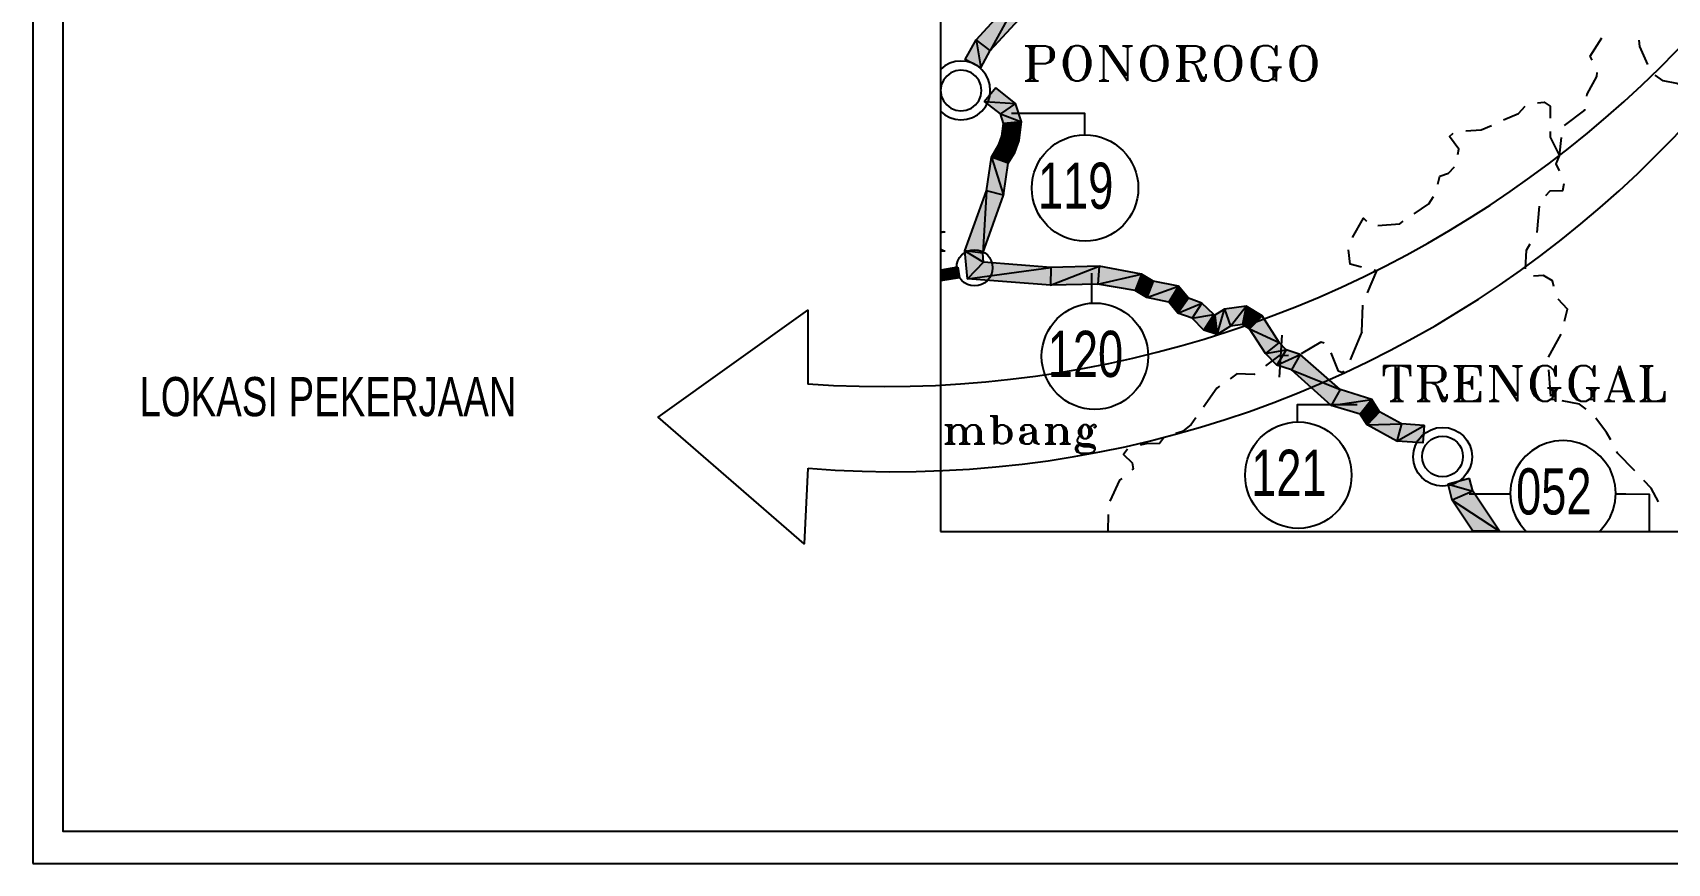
# Model space of a CAD drawing. Header units: millimetres. Extents: x 658 to 813, y 806 to 883.
# Drawn here: x 782.33 to 797.04, y 849.01 to 856.48 of the extents above; entities that cross this region are included whole.
import ezdxf

# ---------------------------------------------------------------- set-up
doc = ezdxf.new("R2010")
doc.units = ezdxf.units.MM
doc.header["$LTSCALE"] = 0.1
doc.linetypes.add('atContinuous2', pattern=[0])
for name, color, linetype in [('BANTU 1', 7, 'Continuous'), ('BATKAB', 7, 'Continuous'), ('FRAME 11', 7, 'Continuous'), ('KLEKTOR1', 7, 'Continuous'), ('KLEKTOR2', 7, 'Continuous'), ('LINK NAS BARU', 7, 'Continuous'), ('LINK SN', 7, 'Continuous'), ('new', 255, 'Continuous'), ('RENC-JL-SN', 7, 'Continuous'), ('SYMBOL', 7, 'Continuous'), ('TEXT', 8, 'Continuous'), ('zat_Mask_solid', 7, 'Continuous')]:
    doc.layers.add(name, color=color, linetype=linetype)
doc.styles.add('Style2', font='arial.ttf', dxfattribs={"height": 0.2})

# ---------------------------------------------------------------- blocks, each defined once
blk = doc.blocks.new('LOKASI')
blk.add_lwpolyline([(20620.645, 3407.919), (20678.101, 3407.919), (20678.101, 3448.549), (20620.645, 3448.549)], close=True)
at = {"color": 7}
blk.add_lwpolyline([(20621.16, 3448.013), (20677.586, 3448.013), (20677.586, 3408.455), (20621.16, 3408.455)], close=True, dxfattribs=at)

msp = doc.modelspace()

# ---------------------------------------------------------------- hatches: boundary and pattern name
at = {"layer": 'KLEKTOR1'}
for points in [[(795.2575, 852.4706), (795.066, 852.4189), (795.2879, 852.355)], [(795.066, 852.4189), (795.2879, 852.355), (795.1024, 852.273)]]:
    msp.add_hatch(color=7, dxfattribs=at).paths.add_polyline_path(points)
h = msp.add_hatch(color=7, dxfattribs=at)
h.paths.add_polyline_path([(795.2879, 852.355), (795.1024, 852.273), (795.528, 851.9963)])
h.paths.add_polyline_path([(795.1024, 852.273), (795.528, 851.9963), (795.2879, 851.9963)], flags=17)
at = {"layer": 'KLEKTOR2'}
h = msp.add_hatch(color=7, dxfattribs=at)
h.paths.add_polyline_path([(790.5028, 854.3432), (790.5028, 854.249), (790.6548, 854.3706)], flags=17)
h.paths.add_polyline_path([(790.5028, 854.249), (790.6548, 854.3706), (790.67, 854.2764)])
at = {"layer": 'RENC-JL-SN'}
for points in [[(790.9953, 855.9849), (790.895, 855.8633), (791.1717, 855.845)], [(790.895, 855.8633), (791.1717, 855.845), (791.0379, 855.7508)], [(791.1717, 855.845), (791.0379, 855.7508), (791.2264, 855.6809)], [(791.0379, 855.7508), (791.2264, 855.6809), (791.0653, 855.6657)], [(791.0653, 855.6657), (791.2051, 855.5106), (791.0501, 855.5501)], [(791.2264, 855.6809), (791.0653, 855.6657), (791.2051, 855.5106)], [(791.0501, 855.5501), (791.1686, 855.4042), (791.0227, 855.4741)], [(791.2051, 855.5106), (791.0501, 855.5501), (791.1686, 855.4042)], [(790.9558, 855.3617), (791.0653, 855.0181), (790.9132, 855.0576)], [(791.0227, 855.4741), (791.1078, 855.3069), (790.9558, 855.3617)], [(791.1078, 855.3069), (790.9558, 855.3617), (791.0653, 855.0181)], [(791.1686, 855.4042), (791.0227, 855.4741), (791.1078, 855.3069)], [(790.9132, 855.0576), (790.8798, 854.4983), (790.7187, 854.5196)], [(791.0653, 855.0181), (790.9132, 855.0576), (790.8798, 854.4983)]]:
    msp.add_hatch(color=7, dxfattribs=at).paths.add_polyline_path(points)
h = msp.add_hatch(color=7, dxfattribs=at)
h.paths.add_polyline_path([(790.8798, 854.4983), (790.7187, 854.5196), (790.8859, 854.4162)], flags=17)
h.paths.add_polyline_path([(790.7187, 854.5196), (790.8859, 854.4162), (790.74, 854.2672)])
h = msp.add_hatch(color=7, dxfattribs=at)
h.paths.add_polyline_path([(791.4909, 854.3676), (791.4878, 854.2095), (791.9256, 854.3797)], flags=17)
h.paths.add_polyline_path([(791.4878, 854.2095), (791.9256, 854.3797), (791.9134, 854.2186)], flags=17)
h = msp.add_hatch(color=7, dxfattribs=at)
h.paths.add_polyline_path([(793.0534, 853.9936), (793.1082, 853.8416), (793.248, 854.021)])
h.paths.add_polyline_path([(793.1082, 853.8416), (793.248, 854.021), (793.2146, 853.8568)], flags=17)
at = {"layer": 'zat_Mask_solid'}
for points in [[(791.2629, 856.903), (790.9467, 856.3223), (790.819, 856.4166)], [(791.3936, 856.8087), (791.2629, 856.903), (790.9467, 856.3223)], [(790.819, 856.4166), (790.8616, 856.1642), (790.7217, 856.2402)], [(790.9467, 856.3223), (790.819, 856.4166), (790.8616, 856.1642)], [(790.8859, 854.4162), (790.74, 854.2672), (791.4909, 854.3676)], [(790.74, 854.2672), (791.4909, 854.3676), (791.4878, 854.2095)], [(791.9256, 854.3797), (791.9134, 854.2186), (792.3056, 854.3098)], [(791.9134, 854.2186), (792.3056, 854.3098), (792.2509, 854.1608)], [(792.3056, 854.3098), (792.2509, 854.1608), (792.412, 854.246)], [(792.2509, 854.1608), (792.412, 854.246), (792.3542, 854.097)], [(792.412, 854.246), (792.3542, 854.097), (792.64, 854.2004)], [(792.3542, 854.097), (792.64, 854.2004), (792.5518, 854.0575)], [(792.64, 854.2004), (792.5518, 854.0575), (792.7282, 854.0909)], [(792.5518, 854.0575), (792.7282, 854.0909), (792.6339, 853.9571)], [(792.7282, 854.0909), (792.6339, 853.9571), (792.8498, 854.0483)], [(792.6339, 853.9571), (792.8498, 854.0483), (792.7616, 853.9115)], [(792.8498, 854.0483), (792.7616, 853.9115), (792.9562, 853.945)], [(793.248, 854.021), (793.2146, 853.8568), (793.3939, 853.9328)], [(792.7616, 853.9115), (792.9562, 853.945), (792.868, 853.8051)], [(792.9562, 853.945), (792.868, 853.8051), (792.9653, 853.9389)], [(792.868, 853.8051), (792.9653, 853.9389), (792.9866, 853.7656)], [(792.9653, 853.9389), (792.9866, 853.7656), (793.0534, 853.9936)], [(792.9866, 853.7656), (793.0534, 853.9936), (793.1082, 853.8416)], [(793.2146, 853.8568), (793.3939, 853.9328), (793.2784, 853.8173)], [(793.3939, 853.9328), (793.2784, 853.8173), (793.5459, 853.6927)], [(793.2784, 853.8173), (793.5459, 853.6927), (793.4213, 853.5954)], [(793.5459, 853.6927), (793.4213, 853.5954), (793.6098, 853.6288)], [(793.4213, 853.5954), (793.6098, 853.6288), (793.5247, 853.489)], [(793.6098, 853.6288), (793.5247, 853.489), (793.7344, 853.5863)], [(793.5247, 853.489), (793.7344, 853.5863), (793.6554, 853.4464)], [(793.7344, 853.5863), (793.6554, 853.4464), (794.0931, 853.2701)], [(793.6554, 853.4464), (794.0931, 853.2701), (794.0141, 853.1272)], [(794.0931, 853.2701), (794.0141, 853.1272), (794.3789, 853.1789)], [(794.0141, 853.1272), (794.3789, 853.1789), (794.2755, 853.0482)], [(794.3789, 853.1789), (794.2755, 853.0482), (794.4488, 853.0695)], [(794.2755, 853.0482), (794.4488, 853.0695), (794.3363, 852.9509)], [(794.4488, 853.0695), (794.3363, 852.9509), (794.6464, 852.96)], [(794.3363, 852.9509), (794.6464, 852.96), (794.6039, 852.805)], [(794.6464, 852.96), (794.6039, 852.805), (794.8501, 852.9478)], [(794.6039, 852.805), (794.8501, 852.9478), (794.838, 852.7898)]]:
    msp.add_hatch(color=7, dxfattribs=at).paths.add_polyline_path(points)

# ---------------------------------------------------------------- linework, layer by layer
at = {"layer": 'BANTU 1', "color": 7}
msp.add_lwpolyline([(790.4998, 851.9933), (807.3782, 851.9933), (807.3782, 867.0051), (790.4998, 867.0051), (790.4998, 851.9933)], dxfattribs=at)
at = {"layer": 'BATKAB', "color": 7}
for points in [[(796.361, 856.2341), (796.3428, 856.2706), (796.4492, 856.4348)], [(796.8626, 856.1946), (796.7897, 856.3588), (796.7836, 856.4135)], [(796.3124, 855.9119), (796.3154, 855.9271), (796.4036, 856.0882), (796.4066, 856.1247)], [(797.1454, 856.0153), (797.1241, 856.0244), (796.9994, 856.0487), (796.9295, 856.1004)], [(795.5645, 855.6961), (795.6983, 855.7538), (795.7591, 855.8207)], [(795.8685, 855.8511), (795.9293, 855.8572), (795.9841, 855.8207), (795.9841, 855.7113)], [(796.1117, 855.6474), (796.2941, 855.7842), (796.2941, 855.7933)], [(795.224, 855.5988), (795.3639, 855.6079), (795.4551, 855.6474)], [(795.1541, 855.386), (795.1632, 855.4346), (795.0781, 855.5471), (795.1116, 855.5775)], [(795.9841, 855.5927), (795.9841, 855.541), (796.0661, 855.3738), (796.0844, 855.538)], [(796.0661, 855.237), (796.0388, 855.3009), (796.0661, 855.3738)], [(794.9717, 855.1184), (794.99, 855.1914), (795.069, 855.2188), (795.1237, 855.2735)], [(795.9445, 855.0151), (795.9841, 855.0576), (796.0965, 855.0607), (796.1087, 855.1245)], [(794.7589, 854.8509), (794.8927, 854.9421), (794.9352, 855.006)], [(795.8655, 854.6837), (795.8868, 854.9208)], [(794.2056, 854.6381), (794.3029, 854.8114), (794.3303, 854.784)], [(794.4336, 854.7476), (794.6312, 854.7628), (794.6616, 854.784)], [(794.2847, 854.3706), (794.1843, 854.398), (794.1691, 854.5287)], [(795.7621, 854.3554), (795.7713, 854.5256), (795.8047, 854.5804)], [(794.3394, 854.1396), (794.4245, 854.3372), (794.4002, 854.3432)], [(796.0175, 854.1973), (796.0053, 854.249), (795.9233, 854.2976), (795.8321, 854.2916)], [(794.2877, 853.7899), (794.2968, 854.0301)], [(796.1117, 853.8842), (796.1391, 853.9936), (796.057, 854.0848)], [(794.2877, 853.7899), (794.1843, 853.5376)], [(795.9689, 853.5619), (796.0813, 853.7687)], [(793.628, 853.5771), (793.5429, 853.5741), (793.4213, 853.4829)], [(793.9503, 853.6866), (793.9199, 853.6957), (793.7435, 853.5923)], [(794.1266, 853.4343), (794.1144, 853.4191), (794.0779, 853.4343), (794.0141, 853.6015)], [(795.9901, 853.2093), (795.9719, 853.4464)], [(793.0078, 853.3005), (792.9835, 853.2823), (792.865, 853.112)], [(793.3271, 853.4099), (793.321, 853.4039), (793.1659, 853.4099), (793.1051, 853.3674)], [(796.3063, 853.0938), (796.2485, 853.1394), (796.0905, 853.1698)], [(792.795, 853.0147), (792.7525, 852.9539), (792.6765, 852.8931), (792.6157, 852.8749)], [(796.5282, 852.8171), (796.4917, 852.884), (796.3945, 853.0117)], [(792.5062, 852.8323), (792.4698, 852.7837), (792.3482, 852.7806), (792.2934, 852.7685)], [(792.181, 852.732), (792.1445, 852.6864), (792.2235, 852.6104), (792.2326, 852.5557), (792.2205, 852.5466)], [(796.7441, 852.5374), (796.589, 852.6986), (796.5829, 852.7138)], [(792.1293, 852.4706), (792.108, 852.4554), (792.0229, 852.2638)], [(796.9569, 852.2578), (796.893, 852.3824), (796.8262, 852.4523)], [(792.0077, 852.1453), (792.0046, 851.9963)]]:
    msp.add_lwpolyline(points, dxfattribs=at)
at = {"layer": 'FRAME 11', "color": 7}
msp.add_lwpolyline([(789.3051, 852.5618), (789.2716, 851.8808), (787.9583, 853.0208), (789.3051, 853.9845), (789.3051, 853.3187)], dxfattribs=at)
at = {"layer": 'FRAME 11', "color": 7, "linetype": 'atContinuous2'}
for centre, radius, start, end in [((789.9831, 863.2402), 9.9429, 266.08953, 348.0577), ((790.0749, 862.2245), 9.6934, 265.45349, 353.83073)]:
    msp.add_arc(centre, radius, start, end, dxfattribs=at)
at = {"layer": 'KLEKTOR1', "color": 7}
for points in [[(795.2575, 852.4706), (795.066, 852.4189), (795.2879, 852.355), (795.2575, 852.4706)], [(795.066, 852.4189), (795.2879, 852.355), (795.1024, 852.273), (795.066, 852.4189)], [(795.2879, 852.355), (795.1024, 852.273), (795.528, 851.9963), (795.2879, 852.355)], [(795.1024, 852.273), (795.528, 851.9963), (795.2879, 851.9963), (795.1024, 852.273)]]:
    msp.add_lwpolyline(points, dxfattribs=at)
at = {"layer": 'KLEKTOR2', "color": 7, "linetype": 'atContinuous2'}
for p, q in [((790.5028, 854.249), (790.6548, 854.3706)), ((790.6548, 854.3706), (790.5028, 854.3432)), ((790.5028, 854.249), (790.6548, 854.3706)), ((790.5028, 854.3432), (790.5028, 854.249)), ((790.6548, 854.3706), (790.67, 854.2764)), ((790.67, 854.2764), (790.5028, 854.249))]:
    msp.add_line(p, q, dxfattribs=at)
at = {"layer": 'LINK NAS BARU', "color": 7}
for points in [[(796.4279, 851.9963), (796.434, 851.9994), (796.4826, 852.0571), (796.5221, 852.121), (796.5495, 852.1878), (796.5677, 852.2608), (796.5738, 852.3368), (796.5677, 852.4098), (796.5495, 852.4827), (796.5221, 852.5526), (796.4826, 852.6134), (796.434, 852.6712), (796.3762, 852.7198), (796.3124, 852.7594), (796.2455, 852.7867), (796.1725, 852.805), (796.0996, 852.811), (796.0236, 852.805), (795.9506, 852.7867), (795.8837, 852.7594), (795.8199, 852.7198), (795.7621, 852.6712), (795.7135, 852.6134), (795.674, 852.5526), (795.6466, 852.4827), (795.6284, 852.4098), (795.6223, 852.3368), (795.6284, 852.2608), (795.6466, 852.1878), (795.674, 852.121), (795.7135, 852.0571), (795.7621, 851.9994), (795.7682, 851.9963)], [(795.2544, 852.3307), (795.6223, 852.3307)], [(796.5738, 852.3307), (796.665, 852.3307), (796.8748, 852.3277), (796.8748, 851.9963)]]:
    msp.add_lwpolyline(points, dxfattribs=at)
at = {"layer": 'LINK SN', "color": 7}
for points in [[(791.7979, 855.5562), (791.7979, 855.7538), (791.1382, 855.7538)], [(793.7101, 852.9843), (793.7101, 853.1363), (794.2482, 853.1363)]]:
    msp.add_lwpolyline(points, dxfattribs=at)
at = {"layer": 'LINK SN', "color": 7, "linetype": 'atContinuous2'}
for centre in [(791.7992, 855.0834), (791.8874, 853.5695), (793.7175, 852.4994)]:
    msp.add_circle(centre, 0.4789, dxfattribs=at)
at = {"layer": 'RENC-JL-SN', "color": 7}
for points in [[(791.2629, 856.903), (790.9467, 856.3223), (790.819, 856.4166), (791.2629, 856.903)], [(791.3936, 856.8087), (791.2629, 856.903), (790.9467, 856.3223), (791.3936, 856.8087)], [(790.819, 856.4166), (790.8616, 856.1642), (790.7217, 856.2402), (790.819, 856.4166)], [(790.9467, 856.3223), (790.819, 856.4166), (790.8616, 856.1642), (790.9467, 856.3223)], [(790.9953, 855.9849), (790.895, 855.8633), (791.1717, 855.845), (790.9953, 855.9849)], [(790.895, 855.8633), (791.1717, 855.845), (791.0379, 855.7508), (790.895, 855.8633)], [(791.1717, 855.845), (791.0379, 855.7508), (791.2264, 855.6809), (791.1717, 855.845)], [(791.0379, 855.7508), (791.2264, 855.6809), (791.0653, 855.6657), (791.0379, 855.7508)], [(791.0653, 855.6657), (791.2051, 855.5106), (791.0501, 855.5501), (791.0653, 855.6657)], [(791.2264, 855.6809), (791.0653, 855.6657), (791.2051, 855.5106), (791.2264, 855.6809)], [(791.0501, 855.5501), (791.1686, 855.4042), (791.0227, 855.4741), (791.0501, 855.5501)], [(791.2051, 855.5106), (791.0501, 855.5501), (791.1686, 855.4042), (791.2051, 855.5106)], [(790.9558, 855.3617), (791.0653, 855.0181), (790.9132, 855.0576), (790.9558, 855.3617)], [(791.0227, 855.4741), (791.1078, 855.3069), (790.9558, 855.3617), (791.0227, 855.4741)], [(791.1078, 855.3069), (790.9558, 855.3617), (791.0653, 855.0181), (791.1078, 855.3069)], [(791.1686, 855.4042), (791.0227, 855.4741), (791.1078, 855.3069), (791.1686, 855.4042)], [(790.9132, 855.0576), (790.8798, 854.4983), (790.7187, 854.5196), (790.9132, 855.0576)], [(791.0653, 855.0181), (790.9132, 855.0576), (790.8798, 854.4983), (791.0653, 855.0181)], [(790.8798, 854.4983), (790.7187, 854.5196), (790.8859, 854.4162), (790.8798, 854.4983)], [(790.7187, 854.5196), (790.8859, 854.4162), (790.74, 854.2672), (790.7187, 854.5196)], [(790.8859, 854.4162), (790.74, 854.2672), (791.4909, 854.3676), (790.8859, 854.4162)], [(790.74, 854.2672), (791.4909, 854.3676), (791.4878, 854.2095), (790.74, 854.2672)], [(791.4909, 854.3676), (791.4878, 854.2095), (791.9256, 854.3797), (791.4909, 854.3676)], [(791.4878, 854.2095), (791.9256, 854.3797), (791.9134, 854.2186), (791.4878, 854.2095)], [(791.8587, 854.0392), (791.8587, 854.3159)], [(791.9256, 854.3797), (791.9134, 854.2186), (792.3056, 854.3098), (791.9256, 854.3797)], [(791.9134, 854.2186), (792.3056, 854.3098), (792.2509, 854.1608), (791.9134, 854.2186)], [(792.3056, 854.3098), (792.2509, 854.1608), (792.412, 854.246), (792.3056, 854.3098)], [(792.2509, 854.1608), (792.412, 854.246), (792.3542, 854.097), (792.2509, 854.1608)], [(792.412, 854.246), (792.3542, 854.097), (792.64, 854.2004), (792.412, 854.246)], [(792.3542, 854.097), (792.64, 854.2004), (792.5518, 854.0575), (792.3542, 854.097)], [(792.64, 854.2004), (792.5518, 854.0575), (792.7282, 854.0909), (792.64, 854.2004)], [(792.5518, 854.0575), (792.7282, 854.0909), (792.6339, 853.9571), (792.5518, 854.0575)], [(792.7282, 854.0909), (792.6339, 853.9571), (792.8498, 854.0483), (792.7282, 854.0909)], [(792.6339, 853.9571), (792.8498, 854.0483), (792.7616, 853.9115), (792.6339, 853.9571)], [(792.8498, 854.0483), (792.7616, 853.9115), (792.9562, 853.945), (792.8498, 854.0483)], [(793.0534, 853.9936), (793.1082, 853.8416), (793.248, 854.021), (793.0534, 853.9936)], [(793.1082, 853.8416), (793.248, 854.021), (793.2146, 853.8568), (793.1082, 853.8416)], [(793.248, 854.021), (793.2146, 853.8568), (793.3939, 853.9328), (793.248, 854.021)], [(792.7616, 853.9115), (792.9562, 853.945), (792.868, 853.8051), (792.7616, 853.9115)], [(792.9562, 853.945), (792.868, 853.8051), (792.9653, 853.9389), (792.9562, 853.945)], [(792.868, 853.8051), (792.9653, 853.9389), (792.9866, 853.7656), (792.868, 853.8051)], [(792.9653, 853.9389), (792.9866, 853.7656), (793.0534, 853.9936), (792.9653, 853.9389)], [(792.9866, 853.7656), (793.0534, 853.9936), (793.1082, 853.8416), (792.9866, 853.7656)], [(793.2146, 853.8568), (793.3939, 853.9328), (793.2784, 853.8173), (793.2146, 853.8568)], [(793.3939, 853.9328), (793.2784, 853.8173), (793.5459, 853.6927), (793.3939, 853.9328)], [(793.2784, 853.8173), (793.5459, 853.6927), (793.4213, 853.5954), (793.2784, 853.8173)], [(793.5459, 853.6927), (793.4213, 853.5954), (793.6098, 853.6288), (793.5459, 853.6927)], [(793.4213, 853.5954), (793.6098, 853.6288), (793.5247, 853.489), (793.4213, 853.5954)], [(793.6098, 853.6288), (793.5247, 853.489), (793.7344, 853.5863), (793.6098, 853.6288)], [(793.5247, 853.489), (793.7344, 853.5863), (793.6554, 853.4464), (793.5247, 853.489)], [(793.7344, 853.5863), (793.6554, 853.4464), (794.0931, 853.2701), (793.7344, 853.5863)], [(793.6554, 853.4464), (794.0931, 853.2701), (794.0141, 853.1272), (793.6554, 853.4464)], [(794.0931, 853.2701), (794.0141, 853.1272), (794.3789, 853.1789), (794.0931, 853.2701)], [(794.0141, 853.1272), (794.3789, 853.1789), (794.2755, 853.0482), (794.0141, 853.1272)], [(794.3789, 853.1789), (794.2755, 853.0482), (794.4488, 853.0695), (794.3789, 853.1789)], [(794.2755, 853.0482), (794.4488, 853.0695), (794.3363, 852.9509), (794.2755, 853.0482)], [(794.4488, 853.0695), (794.3363, 852.9509), (794.6464, 852.96), (794.4488, 853.0695)], [(794.3363, 852.9509), (794.6464, 852.96), (794.6039, 852.805), (794.3363, 852.9509)], [(794.6464, 852.96), (794.6039, 852.805), (794.8501, 852.9478), (794.6464, 852.96)], [(794.6039, 852.805), (794.8501, 852.9478), (794.838, 852.7898), (794.6039, 852.805)]]:
    msp.add_lwpolyline(points, dxfattribs=at)
at = {"layer": 'SYMBOL', "color": 7}
for points in [[(790.5028, 855.7721), (790.5363, 855.7417), (790.5819, 855.7173), (790.6305, 855.7021), (790.6822, 855.6961), (790.7339, 855.7021), (790.7856, 855.7173), (790.8312, 855.7417), (790.8707, 855.7751), (790.9041, 855.8146), (790.9284, 855.8602), (790.9436, 855.9089), (790.9467, 855.9605), (790.9436, 856.0122), (790.9284, 856.0639), (790.9041, 856.1095), (790.8707, 856.149), (790.8312, 856.1825), (790.7856, 856.2068), (790.7339, 856.222), (790.6822, 856.225), (790.6305, 856.222), (790.5819, 856.2068), (790.5363, 856.1825), (790.5028, 856.1521)], [(790.5028, 855.9514), (790.5059, 855.9149), (790.5241, 855.8693), (790.5545, 855.8329), (790.591, 855.8025), (790.6366, 855.7842), (790.6822, 855.7781), (790.7308, 855.7842), (790.7764, 855.8025), (790.8129, 855.8329), (790.8433, 855.8693), (790.8616, 855.9149), (790.8676, 855.9605), (790.8616, 856.0092), (790.8433, 856.0548), (790.8129, 856.0913), (790.7764, 856.1217), (790.7308, 856.1399), (790.6822, 856.146), (790.6366, 856.1399), (790.591, 856.1217), (790.5545, 856.0913), (790.5241, 856.0548), (790.5059, 856.0092), (790.5028, 855.9727)]]:
    msp.add_lwpolyline(points, dxfattribs=at)
at = {"layer": 'SYMBOL', "color": 7, "linetype": 'atContinuous2'}
for centre, radius in [((790.8051, 854.3663), 0.1624), ((795.0157, 852.6649), 0.2647), ((795.0156, 852.667), 0.1836)]:
    msp.add_circle(centre, radius, dxfattribs=at)
at = {"layer": 'TEXT', "color": 7}
for points in [[(791.2598, 856.3649), (791.4422, 856.3649), (791.4878, 856.3527), (791.503, 856.3375), (791.5182, 856.3071), (791.5182, 856.2615), (791.503, 856.2311), (791.4878, 856.2159), (791.4422, 856.2007), (791.3358, 856.2007)], [(791.275, 856.3649), (791.3054, 856.3527)], [(791.2902, 856.3649), (791.3054, 856.3375)], [(791.3054, 856.3649), (791.3054, 856.0487)], [(791.3358, 856.3649), (791.3358, 856.0487)], [(791.351, 856.3649), (791.3358, 856.3375)], [(791.3662, 856.3649), (791.3358, 856.3527)], [(791.4422, 856.3649), (791.4726, 856.3527), (791.4878, 856.3223), (791.4878, 856.2463), (791.4726, 856.2159), (791.4422, 856.2007)], [(791.7128, 856.3649), (791.6672, 856.3527), (791.6368, 856.3223), (791.6216, 856.2919), (791.6064, 856.2311), (791.6064, 856.1855), (791.6216, 856.1247), (791.6368, 856.0943), (791.6672, 856.0639), (791.7128, 856.0487), (791.7432, 856.0487), (791.7888, 856.0639), (791.8192, 856.0943), (791.8344, 856.1247), (791.8496, 856.1855), (791.8496, 856.2311), (791.8344, 856.2919), (791.8192, 856.3223), (791.7888, 856.3527), (791.7432, 856.3649), (791.7128, 856.3649)], [(791.7128, 856.3649), (791.6824, 856.3527), (791.652, 856.3071), (791.6368, 856.2463), (791.6368, 856.1703), (791.652, 856.1095), (791.6824, 856.0639), (791.7128, 856.0487)], [(791.7432, 856.0487), (791.7736, 856.0639), (791.804, 856.1095), (791.8192, 856.1703), (791.8192, 856.2463), (791.804, 856.3071), (791.7736, 856.3527), (791.7432, 856.3649)], [(791.9256, 856.3649), (791.9985, 856.3649)], [(791.9377, 856.3649), (791.9681, 856.3527)], [(791.9681, 856.0639), (791.9681, 856.3649), (792.181, 856.0487)], [(791.9833, 856.3649), (792.1658, 856.0943)], [(791.9985, 856.3649), (792.181, 856.0943)], [(792.1354, 856.3649), (792.2266, 856.3649)], [(792.1506, 856.3649), (792.181, 856.3527), (792.2114, 856.3649)], [(792.4059, 856.3649), (792.3603, 856.3527), (792.3299, 856.3223), (792.3147, 856.2919), (792.2995, 856.2311), (792.2995, 856.1855), (792.3147, 856.1247), (792.3299, 856.0943), (792.3603, 856.0639), (792.4059, 856.0487), (792.4363, 856.0487), (792.4819, 856.0639), (792.5123, 856.0943), (792.5275, 856.1247), (792.5427, 856.1855), (792.5427, 856.2311), (792.5275, 856.2919), (792.5123, 856.3223), (792.4819, 856.3527), (792.4363, 856.3649), (792.4059, 856.3649)], [(792.4059, 856.3649), (792.3755, 856.3527), (792.3451, 856.3071), (792.3299, 856.2463), (792.3299, 856.1703), (792.3451, 856.1095), (792.3755, 856.0639), (792.4059, 856.0487)], [(792.4363, 856.0487), (792.4667, 856.0639), (792.4971, 856.1095), (792.5123, 856.1703), (792.5123, 856.2463), (792.4971, 856.3071), (792.4667, 856.3527), (792.4363, 856.3649)], [(792.6187, 856.3649), (792.7981, 856.3649), (792.8437, 856.3527), (792.8589, 856.3375), (792.8741, 856.3071), (792.8741, 856.2767), (792.8589, 856.2463), (792.8437, 856.2311), (792.7981, 856.2159), (792.6917, 856.2159)], [(792.6309, 856.3649), (792.6613, 856.3527)], [(792.6461, 856.3649), (792.6613, 856.3375)], [(792.6613, 856.3649), (792.6613, 856.0487)], [(792.6917, 856.3649), (792.6917, 856.0487)], [(792.7069, 856.3649), (792.6917, 856.3375)], [(792.7221, 856.3649), (792.6917, 856.3527)], [(792.7981, 856.3649), (792.8285, 856.3527), (792.8437, 856.3223), (792.8437, 856.2615), (792.8285, 856.2311), (792.7981, 856.2159)], [(793.0686, 856.3649), (793.023, 856.3527), (792.9926, 856.3223), (792.9774, 856.2919), (792.9653, 856.2311), (792.9653, 856.1855), (792.9774, 856.1247), (792.9926, 856.0943), (793.023, 856.0639), (793.0686, 856.0487), (793.099, 856.0487), (793.1446, 856.0639), (793.175, 856.0943), (793.1902, 856.1247), (793.2054, 856.1855), (793.2054, 856.2311), (793.1902, 856.2919), (793.175, 856.3223), (793.1446, 856.3527), (793.099, 856.3649), (793.0686, 856.3649)], [(793.0686, 856.3649), (793.0382, 856.3527), (793.0078, 856.3071), (792.9926, 856.2463), (792.9926, 856.1703), (793.0078, 856.1095), (793.0382, 856.0639), (793.0686, 856.0487)], [(793.099, 856.0487), (793.1294, 856.0639), (793.1598, 856.1095), (793.175, 856.1703), (793.175, 856.2463), (793.1598, 856.3071), (793.1294, 856.3527), (793.099, 856.3649)], [(793.5064, 856.3223), (793.5216, 856.3649), (793.5216, 856.2767), (793.5064, 856.3223), (793.476, 856.3527), (793.4456, 856.3649), (793.4, 856.3649), (793.3544, 856.3527), (793.324, 856.3223), (793.3119, 856.2919), (793.2967, 856.2463), (793.2967, 856.1703), (793.3119, 856.1247), (793.324, 856.0943), (793.3544, 856.0639), (793.4, 856.0487), (793.4456, 856.0487), (793.476, 856.0639), (793.5064, 856.0639), (793.5216, 856.0487), (793.5216, 856.1703)], [(793.4, 856.3649), (793.3696, 856.3527), (793.3392, 856.3071), (793.324, 856.2463), (793.324, 856.1703), (793.3392, 856.1095), (793.3696, 856.0639), (793.4, 856.0487)], [(793.7466, 856.3649), (793.701, 856.3527), (793.6706, 856.3223), (793.6584, 856.2919), (793.6432, 856.2311), (793.6432, 856.1855), (793.6584, 856.1247), (793.6706, 856.0943), (793.701, 856.0639), (793.7466, 856.0487), (793.777, 856.0487), (793.8226, 856.0639), (793.853, 856.0943), (793.8682, 856.1247), (793.8834, 856.1855), (793.8834, 856.2311), (793.8682, 856.2919), (793.853, 856.3223), (793.8226, 856.3527), (793.777, 856.3649), (793.7466, 856.3649)], [(793.7466, 856.3649), (793.7162, 856.3527), (793.6858, 856.3071), (793.6706, 856.2463), (793.6706, 856.1703), (793.6858, 856.1095), (793.7162, 856.0639), (793.7466, 856.0487)], [(793.777, 856.0487), (793.8074, 856.0639), (793.8378, 856.1095), (793.853, 856.1703), (793.853, 856.2463), (793.8378, 856.3071), (793.8074, 856.3527), (793.777, 856.3649)], [(791.3206, 856.3527), (791.3206, 856.0639)], [(791.4878, 856.3375), (791.503, 856.3071), (791.503, 856.2615), (791.4878, 856.2311)], [(791.652, 856.3223), (791.6368, 856.2919), (791.6216, 856.2463), (791.6216, 856.1703), (791.6368, 856.1247), (791.652, 856.0943)], [(791.804, 856.0943), (791.8192, 856.1247), (791.8344, 856.1703), (791.8344, 856.2463), (791.8192, 856.2919), (791.804, 856.3223)], [(792.181, 856.3527), (792.181, 856.0487)], [(792.3451, 856.3223), (792.3299, 856.2919), (792.3147, 856.2463), (792.3147, 856.1703), (792.3299, 856.1247), (792.3451, 856.0943)], [(792.4971, 856.0943), (792.5123, 856.1247), (792.5275, 856.1703), (792.5275, 856.2463), (792.5123, 856.2919), (792.4971, 856.3223)], [(792.6765, 856.3527), (792.6765, 856.0639)], [(792.7525, 856.2159), (792.7829, 856.2007), (792.7981, 856.1703), (792.8285, 856.0791), (792.8437, 856.0487), (792.8741, 856.0487), (792.8893, 856.0791), (792.8893, 856.1095)], [(792.8437, 856.3375), (792.8589, 856.3071), (792.8589, 856.2767), (792.8437, 856.2463)], [(793.0078, 856.3223), (792.9926, 856.2919), (792.9774, 856.2463), (792.9774, 856.1703), (792.9926, 856.1247), (793.0078, 856.0943)], [(793.1598, 856.0943), (793.175, 856.1247), (793.1902, 856.1703), (793.1902, 856.2463), (793.175, 856.2919), (793.1598, 856.3223)], [(793.3392, 856.3223), (793.324, 856.2919), (793.3119, 856.2463), (793.3119, 856.1703), (793.324, 856.1247), (793.3392, 856.0943)], [(793.6858, 856.3223), (793.6706, 856.2919), (793.6584, 856.2463), (793.6584, 856.1703), (793.6706, 856.1247), (793.6858, 856.0943)], [(793.8378, 856.0943), (793.853, 856.1247), (793.8682, 856.1703), (793.8682, 856.2463), (793.853, 856.2919), (793.8378, 856.3223)], [(791.3054, 856.0639), (791.275, 856.0487)], [(791.3054, 856.0791), (791.2902, 856.0487)], [(791.3358, 856.0791), (791.351, 856.0487)], [(791.3358, 856.0639), (791.3662, 856.0487)], [(791.9377, 856.0487), (791.9681, 856.0639), (791.9985, 856.0487)], [(792.6613, 856.0639), (792.6309, 856.0487)], [(792.6613, 856.0791), (792.6461, 856.0487)], [(792.6917, 856.0791), (792.7069, 856.0487)], [(792.6917, 856.0639), (792.7221, 856.0487)], [(792.7829, 856.2007), (792.7981, 856.1855), (792.8437, 856.0943), (792.8589, 856.0791), (792.8741, 856.0791), (792.8893, 856.0943)], [(792.8285, 856.1095), (792.8437, 856.0791), (792.8589, 856.0639), (792.8741, 856.0639)], [(793.4456, 856.1703), (793.5672, 856.1703)], [(793.4608, 856.1703), (793.4912, 856.1551)], [(793.4912, 856.1703), (793.4912, 856.0791), (793.476, 856.0639)], [(793.476, 856.1703), (793.4912, 856.1399)], [(793.5064, 856.1551), (793.5064, 856.0791)], [(793.5368, 856.1703), (793.5216, 856.1399)], [(793.552, 856.1703), (793.5216, 856.1551)], [(791.2598, 856.0487), (791.3814, 856.0487)], [(791.9256, 856.0487), (792.0137, 856.0487)], [(792.6187, 856.0487), (792.7373, 856.0487)], [(790.5028, 854.6898), (790.5393, 854.6898)], [(790.5302, 854.6898), (790.5028, 854.6807)], [(790.5028, 854.5378), (790.518, 854.5196)], [(790.5028, 854.5348), (790.5302, 854.5196)], [(790.5028, 854.5226), (790.5059, 854.5196)], [(790.5028, 854.5196), (790.5393, 854.5196)], [(793.5703, 853.7595), (793.5459, 853.3826)], [(794.4853, 853.4829), (794.4853, 853.3917)], [(794.7255, 853.3917), (794.7255, 853.4829), (794.4853, 853.4829)], [(794.4975, 853.4829), (794.4853, 853.3917)], [(794.5127, 853.4829), (794.4853, 853.4373)], [(794.5279, 853.4829), (794.4853, 853.4525)], [(794.5583, 853.4829), (794.4853, 853.4677)], [(794.5887, 853.4829), (794.5887, 853.1667)], [(794.6039, 853.4677), (794.6039, 853.1819)], [(794.6191, 853.4829), (794.6191, 853.1667)], [(794.6495, 853.4829), (794.7255, 853.4677)], [(794.6799, 853.4829), (794.7255, 853.4525)], [(794.6951, 853.4829), (794.7255, 853.4373)], [(794.7103, 853.4829), (794.7255, 853.3917)], [(794.7863, 853.4829), (794.9656, 853.4829), (795.0112, 853.4677), (795.0264, 853.4525), (795.0416, 853.4221), (795.0416, 853.3917), (795.0264, 853.3613), (795.0112, 853.3461), (794.9656, 853.3309), (794.8592, 853.3309)], [(794.8015, 853.4829), (794.8319, 853.4677)], [(794.8167, 853.4829), (794.8319, 853.4525)], [(794.8319, 853.4829), (794.8319, 853.1667)], [(794.844, 853.4677), (794.844, 853.1819)], [(794.8592, 853.4829), (794.8592, 853.1667)], [(794.8744, 853.4829), (794.8592, 853.4525)], [(794.8896, 853.4829), (794.8592, 853.4677)], [(794.9656, 853.4829), (794.996, 853.4677), (795.0112, 853.4373), (795.0112, 853.3765), (794.996, 853.3461), (794.9656, 853.3309)], [(795.0112, 853.4525), (795.0264, 853.4221), (795.0264, 853.3917), (795.0112, 853.3613)], [(795.1176, 853.4829), (795.3578, 853.4829), (795.3578, 853.3917)], [(795.1328, 853.4829), (795.1632, 853.4677)], [(795.148, 853.4829), (795.1632, 853.4525)], [(795.1632, 853.4829), (795.1632, 853.1667)], [(795.1784, 853.4677), (795.1784, 853.1819)], [(795.1906, 853.4829), (795.1906, 853.1667)], [(795.2058, 853.4829), (795.1906, 853.4525)], [(795.221, 853.4829), (795.1906, 853.4677)], [(795.2818, 853.4829), (795.3578, 853.4677)], [(795.3122, 853.4829), (795.3578, 853.4525)], [(795.3274, 853.4829), (795.3578, 853.4373)], [(795.3426, 853.4829), (795.3578, 853.3917)], [(795.4338, 853.4829), (795.5098, 853.4829)], [(795.449, 853.4829), (795.4794, 853.4677)], [(795.4794, 853.1819), (795.4794, 853.4829), (795.6892, 853.1667)], [(795.4946, 853.4829), (795.674, 853.2123)], [(795.5098, 853.4829), (795.6892, 853.2123)], [(795.6436, 853.4829), (795.7348, 853.4829)], [(795.6588, 853.4829), (795.6892, 853.4677), (795.7196, 853.4829)], [(795.6892, 853.4677), (795.6892, 853.1667)], [(796.0205, 853.4373), (796.0357, 853.4829), (796.0357, 853.3917), (796.0205, 853.4373), (795.9901, 853.4677), (795.9597, 853.4829), (795.9141, 853.4829), (795.8716, 853.4677), (795.8412, 853.4373), (795.826, 853.4069), (795.8108, 853.3613), (795.8108, 853.2853), (795.826, 853.2427), (795.8412, 853.2123), (795.8716, 853.1819), (795.9141, 853.1667), (795.9597, 853.1667), (795.9901, 853.1819), (796.0205, 853.1819), (796.0357, 853.1667), (796.0357, 853.2853)], [(795.8564, 853.4373), (795.8412, 853.4069), (795.826, 853.3613), (795.826, 853.2853), (795.8412, 853.2427), (795.8564, 853.2123)], [(795.9141, 853.4829), (795.8837, 853.4677), (795.8564, 853.4221), (795.8412, 853.3613), (795.8412, 853.2853), (795.8564, 853.2275), (795.8837, 853.1819), (795.9141, 853.1667)], [(796.3671, 853.4373), (796.3823, 853.4829), (796.3823, 853.3917), (796.3671, 853.4373), (796.3367, 853.4677), (796.3063, 853.4829), (796.2607, 853.4829), (796.2181, 853.4677), (796.1877, 853.4373), (796.1725, 853.4069), (796.1573, 853.3613), (796.1573, 853.2853), (796.1725, 853.2427), (796.1877, 853.2123), (796.2181, 853.1819), (796.2607, 853.1667), (796.3063, 853.1667), (796.3367, 853.1819), (796.3671, 853.1819), (796.3823, 853.1667), (796.3823, 853.2853)], [(796.2029, 853.4373), (796.1877, 853.4069), (796.1725, 853.3613), (796.1725, 853.2853), (796.1877, 853.2427), (796.2029, 853.2123)], [(796.2607, 853.4829), (796.2303, 853.4677), (796.2029, 853.4221), (796.1877, 853.3613), (796.1877, 853.2853), (796.2029, 853.2275), (796.2303, 853.1819), (796.2607, 853.1667)], [(796.6073, 853.4829), (796.5039, 853.1819)], [(796.5921, 853.4373), (796.6833, 853.1667)], [(796.6073, 853.4829), (796.7137, 853.1667)], [(796.6073, 853.4373), (796.6985, 853.1667)], [(796.7897, 853.4829), (796.9113, 853.4829)], [(796.8049, 853.4829), (796.8353, 853.4677)], [(796.8201, 853.4829), (796.8353, 853.4525)], [(796.8353, 853.4829), (796.8353, 853.1667)], [(796.8505, 853.4677), (796.8505, 853.1819)], [(796.8657, 853.4829), (796.8657, 853.1667)], [(796.8809, 853.4829), (796.8657, 853.4525)], [(796.8961, 853.4829), (796.8657, 853.4677)], [(794.92, 853.3309), (794.9504, 853.3157), (794.9656, 853.2853), (794.996, 853.1971), (795.0112, 853.1667), (795.0416, 853.1667), (795.0568, 853.1971), (795.0568, 853.2275)], [(794.9504, 853.3157), (794.9656, 853.3005), (795.0112, 853.2123), (795.0264, 853.1971), (795.0416, 853.1971), (795.0568, 853.2123)], [(795.1906, 853.3309), (795.2818, 853.3309)], [(795.2818, 853.3461), (795.221, 853.3309), (795.2818, 853.3157)], [(795.2818, 853.3613), (795.2514, 853.3309), (795.2818, 853.3005)], [(795.2818, 853.3917), (795.2666, 853.3309), (795.2818, 853.2701)], [(795.2818, 853.3917), (795.2818, 853.2701)], [(795.9597, 853.2853), (796.0813, 853.2853)], [(795.9749, 853.2853), (796.0053, 853.2701)], [(796.0053, 853.2853), (796.0053, 853.1971), (795.9901, 853.1819)], [(795.9901, 853.2853), (796.0053, 853.2549)], [(796.0205, 853.2701), (796.0205, 853.1971)], [(796.0509, 853.2853), (796.0357, 853.2549)], [(796.0661, 853.2853), (796.0357, 853.2701)], [(796.3063, 853.2853), (796.4279, 853.2853)], [(796.3215, 853.2853), (796.3519, 853.2701)], [(796.3519, 853.2853), (796.3519, 853.1971), (796.3367, 853.1819)], [(796.3367, 853.2853), (796.3519, 853.2549)], [(796.3671, 853.2701), (796.3671, 853.1971)], [(796.3975, 853.2853), (796.3823, 853.2549)], [(796.4127, 853.2853), (796.3823, 853.2701)], [(794.5431, 853.1667), (794.6647, 853.1667)], [(794.5887, 853.1819), (794.5583, 853.1667)], [(794.5887, 853.1971), (794.5735, 853.1667)], [(794.6191, 853.1971), (794.6343, 853.1667)], [(794.6191, 853.1819), (794.6495, 853.1667)], [(794.7863, 853.1667), (794.9048, 853.1667)], [(794.8319, 853.1819), (794.8015, 853.1667)], [(794.8319, 853.1971), (794.8167, 853.1667)], [(794.8592, 853.1971), (794.8744, 853.1667)], [(794.8592, 853.1819), (794.8896, 853.1667)], [(794.996, 853.2275), (795.0112, 853.1971), (795.0264, 853.1819), (795.0416, 853.1819)], [(795.1176, 853.1667), (795.3578, 853.1667), (795.3578, 853.2549)], [(795.1632, 853.1819), (795.1328, 853.1667)], [(795.1632, 853.1971), (795.148, 853.1667)], [(795.1906, 853.1971), (795.2058, 853.1667)], [(795.1906, 853.1819), (795.221, 853.1667)], [(795.2818, 853.1667), (795.3578, 853.1819)], [(795.3122, 853.1667), (795.3578, 853.1971)], [(795.3274, 853.1667), (795.3578, 853.2123)], [(795.3426, 853.1667), (795.3578, 853.2549)], [(795.4338, 853.1667), (795.525, 853.1667)], [(795.449, 853.1667), (795.4794, 853.1819), (795.5098, 853.1667)], [(796.4735, 853.1667), (796.5647, 853.1667)], [(796.4887, 853.1667), (796.5039, 853.1819), (796.5343, 853.1667)], [(796.5343, 853.2549), (796.6681, 853.2549)], [(796.6377, 853.1667), (796.7441, 853.1667)], [(796.6833, 853.1819), (796.6529, 853.1667)], [(796.6833, 853.1971), (796.6681, 853.1667)], [(796.6985, 853.1971), (796.7289, 853.1667)], [(796.7897, 853.1667), (797.0146, 853.1667), (797.0146, 853.2549)], [(796.8353, 853.1819), (796.8049, 853.1667)], [(796.8353, 853.1971), (796.8201, 853.1667)], [(796.8657, 853.1971), (796.8809, 853.1667)], [(796.8657, 853.1819), (796.8961, 853.1667)], [(796.9386, 853.1667), (797.0146, 853.1819)], [(796.969, 853.1667), (797.0146, 853.1971)], [(796.9842, 853.1667), (797.0146, 853.2123)], [(796.9994, 853.1667), (797.0146, 853.2549)], [(790.9467, 853.033), (791.0045, 853.033), (791.0045, 852.7928)], [(790.9558, 853.033), (790.9801, 853.0239)], [(790.968, 853.033), (790.9801, 853.0117)], [(790.9801, 853.033), (790.9801, 852.7806), (790.9923, 852.7928), (791.0166, 852.7928)], [(790.9923, 853.0239), (790.9923, 852.805)], [(790.5363, 852.9509), (790.5971, 852.9509), (790.5971, 852.7806)], [(790.5484, 852.9509), (790.5728, 852.9387)], [(790.5606, 852.9509), (790.5728, 852.9266)], [(790.5728, 852.9509), (790.5728, 852.7806)], [(790.5849, 852.9387), (790.5849, 852.7928)], [(790.5971, 852.9022), (790.6092, 852.9266), (790.6184, 852.9387), (790.6427, 852.9509), (790.6792, 852.9509), (790.7035, 852.9387), (790.7156, 852.9266), (790.7278, 852.8901), (790.7278, 852.7806)], [(790.6792, 852.9509), (790.6913, 852.9387), (790.7035, 852.9022), (790.7035, 852.7806)], [(790.7035, 852.9266), (790.7156, 852.8901), (790.7156, 852.7928)], [(790.7278, 852.9022), (790.74, 852.9266), (790.7521, 852.9387), (790.7764, 852.9509), (790.8129, 852.9509), (790.8372, 852.9387), (790.8494, 852.9266), (790.8616, 852.8901), (790.8616, 852.7806)], [(790.8129, 852.9509), (790.8251, 852.9387), (790.8372, 852.9022), (790.8372, 852.7806)], [(790.8372, 852.9266), (790.8494, 852.8901), (790.8494, 852.7928)], [(791.0045, 852.9144), (791.0166, 852.9387), (791.0409, 852.9509), (791.0653, 852.9509), (791.1017, 852.9387), (791.1261, 852.9144), (791.1382, 852.8779), (791.1382, 852.8536), (791.1261, 852.8171), (791.1017, 852.7928), (791.0653, 852.7806), (791.0409, 852.7806), (791.0166, 852.7928), (791.0045, 852.8171)], [(791.0653, 852.9509), (791.0896, 852.9387), (791.1017, 852.9266), (791.1139, 852.8901), (791.1139, 852.8414), (791.1017, 852.805), (791.0896, 852.7928), (791.0653, 852.7806)], [(791.1139, 852.9144), (791.1261, 852.8901), (791.1261, 852.8414), (791.1139, 852.8171)], [(791.3297, 852.8901), (791.3176, 852.8779), (791.2598, 852.8658), (791.2233, 852.8536), (791.2112, 852.8293), (791.2112, 852.8171), (791.2233, 852.7928), (791.2598, 852.7806), (791.2963, 852.7806), (791.3176, 852.7928), (791.3297, 852.8171)], [(791.2355, 852.9144), (791.2355, 852.9266), (791.2477, 852.9266), (791.2477, 852.9022), (791.2233, 852.9022), (791.2233, 852.9266), (791.2355, 852.9387), (791.2598, 852.9509), (791.3054, 852.9509), (791.3297, 852.9387), (791.3419, 852.9266), (791.3541, 852.9022), (791.3541, 852.8171), (791.3662, 852.7928), (791.3784, 852.7806)], [(791.2355, 852.8536), (791.2233, 852.8293), (791.2233, 852.8171), (791.2355, 852.7928)], [(791.3176, 852.8779), (791.272, 852.8658), (791.2477, 852.8536), (791.2355, 852.8293), (791.2355, 852.8171), (791.2477, 852.7928), (791.2598, 852.7806)], [(791.3054, 852.9509), (791.3176, 852.9387), (791.3297, 852.9144), (791.3297, 852.8171), (791.3419, 852.7928), (791.3784, 852.7806), (791.3905, 852.7806)], [(791.3297, 852.9266), (791.3419, 852.9022), (791.3419, 852.8171), (791.3541, 852.7928)], [(791.4392, 852.9509), (791.5, 852.9509), (791.5, 852.7806)], [(791.4513, 852.9509), (791.4757, 852.9387)], [(791.4635, 852.9509), (791.4757, 852.9266)], [(791.4757, 852.9509), (791.4757, 852.7806)], [(791.4878, 852.9387), (791.4878, 852.7928)], [(791.5, 852.9022), (791.5121, 852.9266), (791.5243, 852.9387), (791.5486, 852.9509), (791.5851, 852.9509), (791.6094, 852.9387), (791.6216, 852.9266), (791.6337, 852.8901), (791.6337, 852.7806)], [(791.5851, 852.9509), (791.5973, 852.9387), (791.6094, 852.9022), (791.6094, 852.7806)], [(791.6094, 852.9266), (791.6216, 852.8901), (791.6216, 852.7928)], [(791.7523, 852.8536), (791.7401, 852.8414), (791.728, 852.8171), (791.728, 852.805), (791.7401, 852.7806), (791.7523, 852.7685), (791.7888, 852.7563), (791.8374, 852.7563), (791.8739, 852.7442), (791.8861, 852.732)], [(791.7888, 852.9509), (791.7645, 852.9387), (791.7523, 852.9266), (791.7401, 852.9022), (791.7401, 852.8779), (791.7523, 852.8536), (791.7645, 852.8414), (791.7888, 852.8293), (791.8131, 852.8293), (791.8374, 852.8414), (791.8496, 852.8536), (791.8617, 852.8779), (791.8617, 852.9022), (791.8496, 852.9266), (791.8374, 852.9387), (791.8131, 852.9509), (791.7888, 852.9509)], [(791.7645, 852.9266), (791.7523, 852.9022), (791.7523, 852.8779), (791.7645, 852.8536)], [(791.7888, 852.9509), (791.7766, 852.9387), (791.7645, 852.9144), (791.7645, 852.8658), (791.7766, 852.8414), (791.7888, 852.8293)], [(791.8131, 852.8293), (791.8253, 852.8414), (791.8374, 852.8658), (791.8374, 852.9144), (791.8253, 852.9387), (791.8131, 852.9509)], [(791.8739, 852.9387), (791.8861, 852.9266), (791.8982, 852.9387), (791.8861, 852.9509), (791.8739, 852.9509), (791.8496, 852.9387), (791.8374, 852.9266)], [(791.8374, 852.8536), (791.8496, 852.8779), (791.8496, 852.9022), (791.8374, 852.9266)], [(790.5363, 852.7806), (790.6305, 852.7806)], [(790.5728, 852.7928), (790.5484, 852.7806)], [(790.5728, 852.805), (790.5606, 852.7806)], [(790.5971, 852.805), (790.6092, 852.7806)], [(790.5971, 852.7928), (790.6184, 852.7806)], [(790.667, 852.7806), (790.7643, 852.7806)], [(790.7035, 852.7928), (790.6792, 852.7806)], [(790.7035, 852.805), (790.6913, 852.7806)], [(790.7278, 852.805), (790.74, 852.7806)], [(790.7278, 852.7928), (790.7521, 852.7806)], [(790.8008, 852.7806), (790.898, 852.7806)], [(790.8372, 852.7928), (790.8129, 852.7806)], [(790.8372, 852.805), (790.8251, 852.7806)], [(790.8616, 852.805), (790.8737, 852.7806)], [(790.8616, 852.7928), (790.8859, 852.7806)], [(791.4392, 852.7806), (791.5365, 852.7806)], [(791.4757, 852.7928), (791.4513, 852.7806)], [(791.4757, 852.805), (791.4635, 852.7806)], [(791.5, 852.805), (791.5121, 852.7806)], [(791.5, 852.7928), (791.5243, 852.7806)], [(791.5729, 852.7806), (791.6672, 852.7806)], [(791.6094, 852.7928), (791.5851, 852.7806)], [(791.6094, 852.805), (791.5973, 852.7806)], [(791.6337, 852.805), (791.6459, 852.7806)], [(791.6337, 852.7928), (791.655, 852.7806)], [(791.728, 852.805), (791.7401, 852.7928), (791.7766, 852.7806), (791.8374, 852.7806), (791.8739, 852.7685), (791.8861, 852.7442), (791.8861, 852.732), (791.8739, 852.7077), (791.8374, 852.6955), (791.7645, 852.6955), (791.728, 852.7077), (791.7158, 852.732), (791.7158, 852.7442), (791.728, 852.7685), (791.7645, 852.7806), (791.7401, 852.7685), (791.728, 852.7442), (791.728, 852.732), (791.7401, 852.7077), (791.7645, 852.6955)], [(791.7523, 852.7806), (791.7888, 852.7685), (791.8374, 852.7685), (791.8739, 852.7563)]]:
    msp.add_lwpolyline(points, dxfattribs=at)

# ---------------------------------------------------------------- block references
at = {"layer": 'new', "color": 7, "xscale": 0.5329260926819188, "yscale": 0.5329260926819188, "zscale": 0.5329260926818719}
msp.add_blockref('LOKASI', (-10206.9488, -967.1635), dxfattribs=at)

# ---------------------------------------------------------------- texts
at = {"layer": 'FRAME 11', "color": 7, "style": 'Style2', "width": 0.7}
msp.add_text('LOKASI PEKERJAAN', height=0.352646, rotation=0.00055, dxfattribs=at).set_placement((783.2918, 853.0299))
at = {"layer": 'LINK NAS BARU', "color": 7, "style": 'Style2', "width": 0.7}
msp.add_text('052', height=0.41588, rotation=0.00055, dxfattribs=at).set_placement((795.677, 852.1453))
at = {"layer": 'LINK SN', "color": 7, "style": 'Style2', "width": 0.7}
for s, p in [('119', (791.3753, 854.8965)), ('120', (791.4635, 853.3826)), ('121', (793.2936, 852.3125))]:
    msp.add_text(s, height=0.41588, rotation=0.00055, dxfattribs=at).set_placement(p)

doc.saveas('drawing.dxf')
